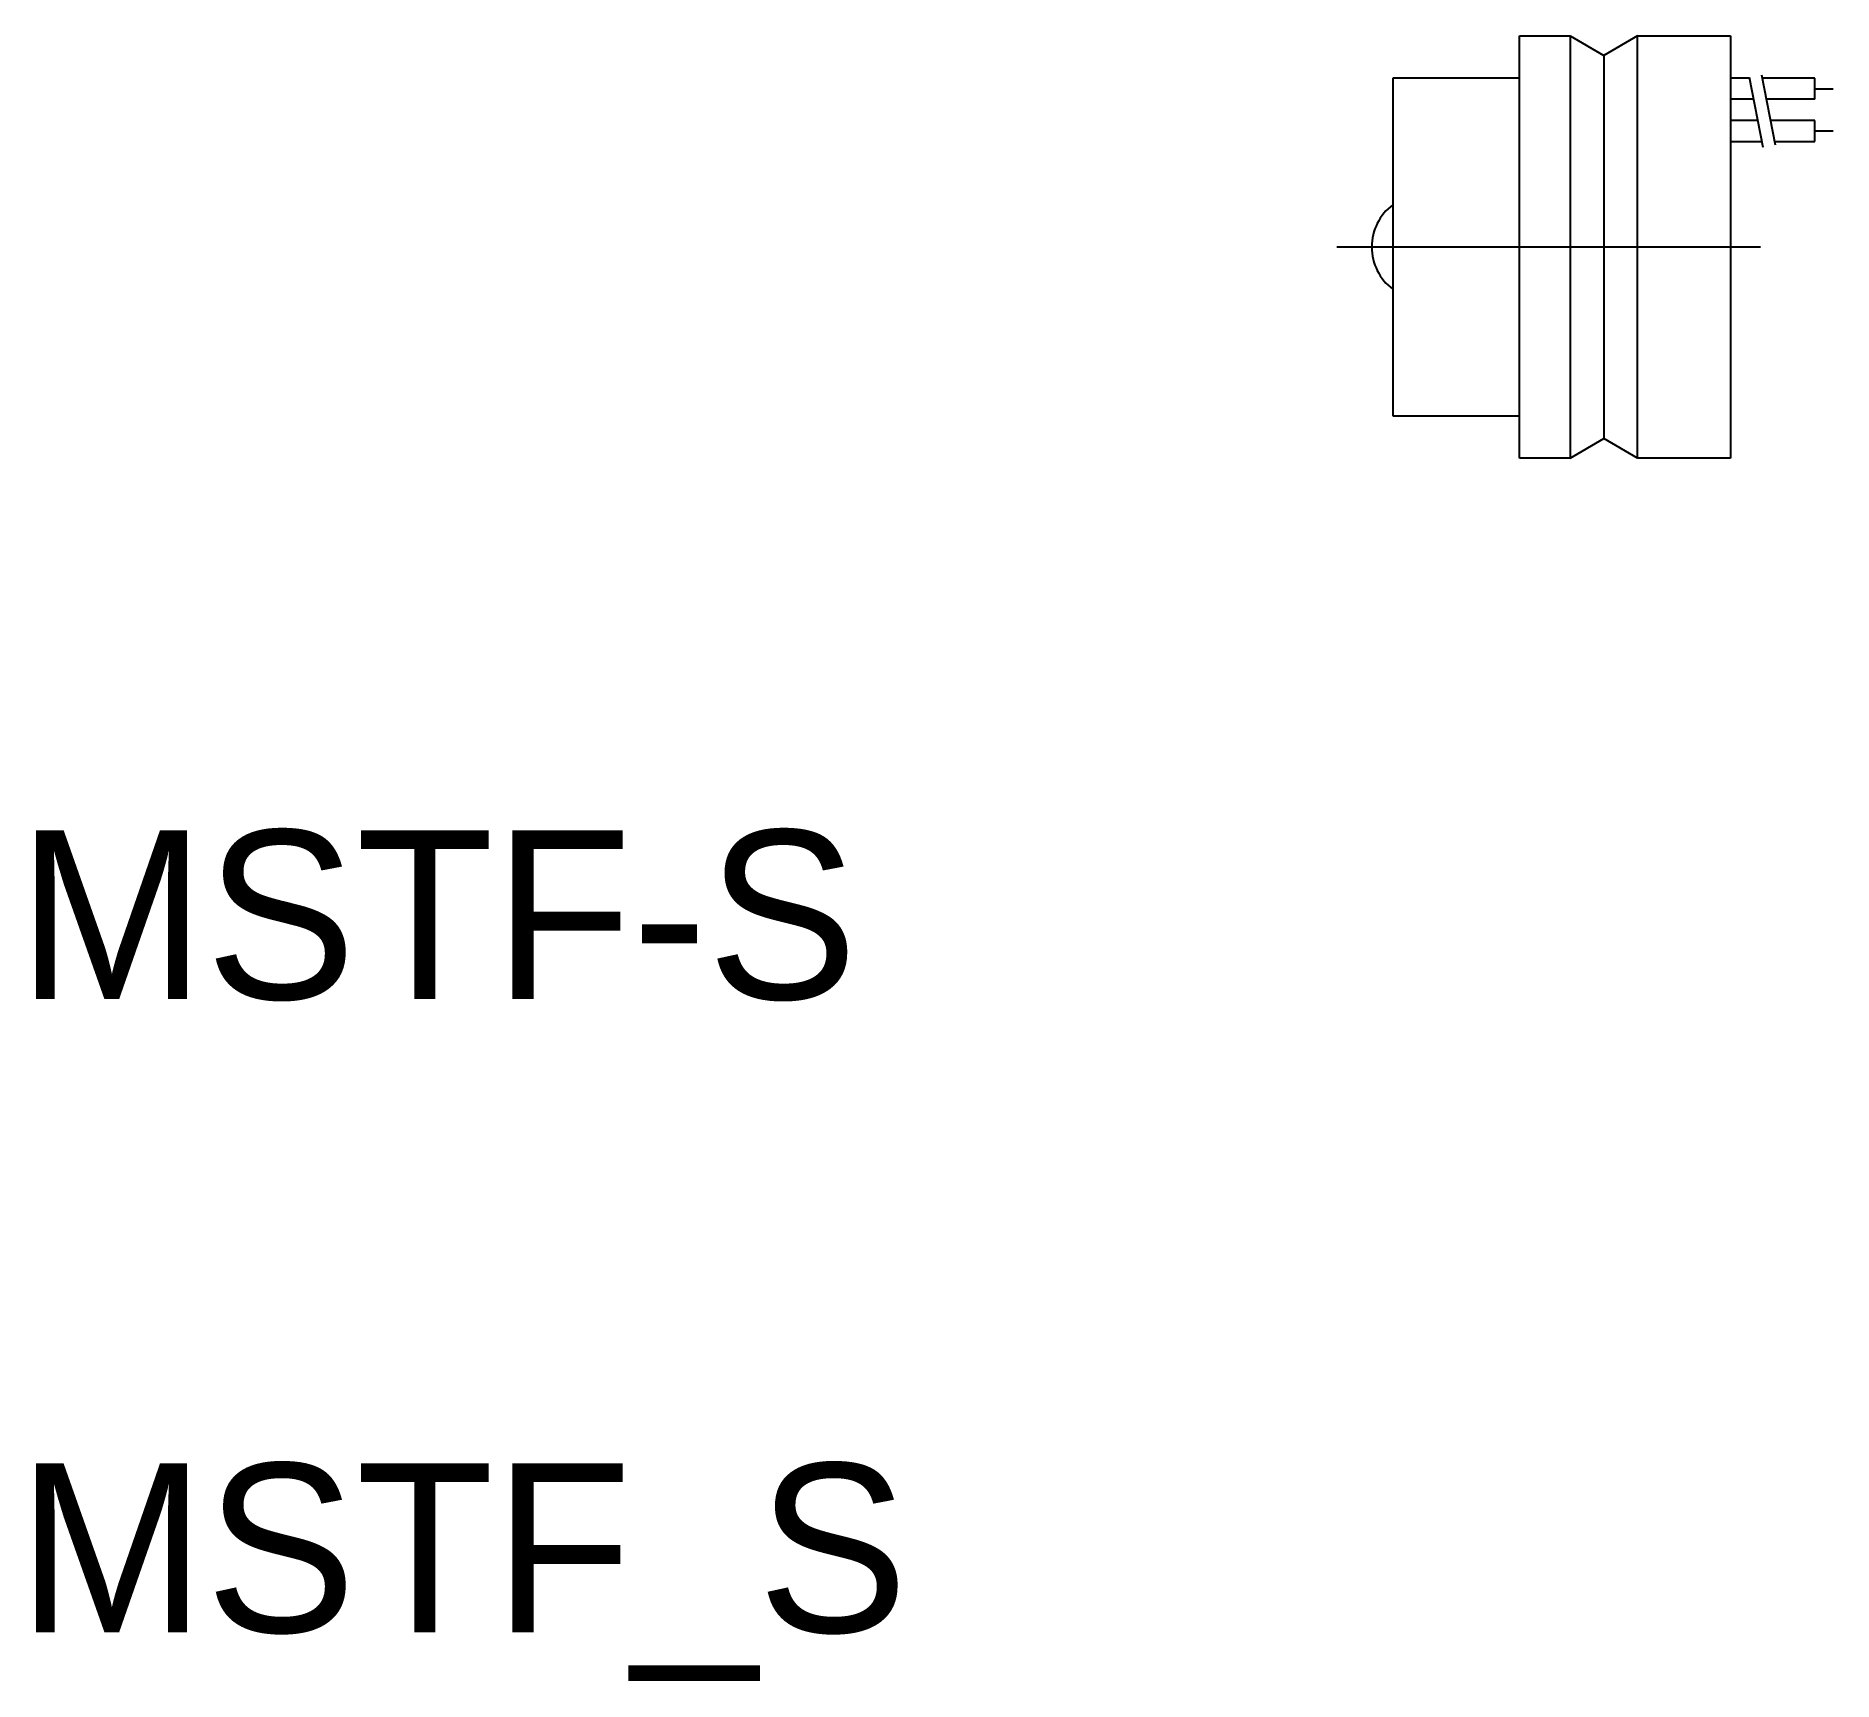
# Model space of a CAD drawing. Extents: x 92.2 to 134.7, y 71.8 to 110.8.
import ezdxf

# ---------------------------------------------------------------- set-up
doc = ezdxf.new("R2010")
doc.units = 0
doc.linetypes.add('CENTER', pattern=[50.8, 31.75, -6.35, 6.35, -6.35])
doc.layers.get('0').update_dxf_attribs({"linetype": 'CONTINUOUS'})
doc.layers.add('CENTER', color=1, linetype='CENTER')

msp = doc.modelspace()

# ---------------------------------------------------------------- linework, layer by layer
at = {"color": 7, "linetype": 'CONTINUOUS'}
for p, q in [((127.317, 110.785), (128.517, 110.785)), ((127.317, 100.785), (127.317, 110.785)), ((128.517, 110.785), (129.317, 110.323)), ((128.517, 110.785), (128.517, 100.785)), ((130.117, 110.785), (129.317, 110.323)), ((130.117, 110.785), (132.317, 110.785)), ((130.117, 100.785), (130.117, 110.785)), ((132.317, 110.785), (132.317, 100.785)), ((129.317, 110.323), (129.317, 101.247)), ((133.384, 108.201), (133.063, 109.859)), ((127.317, 109.785), (124.317, 109.785)), ((124.317, 109.785), (124.317, 101.785)), ((132.772, 109.785), (132.317, 109.785)), ((133.09, 108.144), (132.769, 109.802)), ((134.317, 109.785), (133.078, 109.785)), ((134.317, 109.285), (134.317, 109.785)), ((134.317, 109.535), (134.748, 109.535)), ((132.869, 109.285), (132.317, 109.285)), ((134.317, 109.285), (133.174, 109.285)), ((132.966, 108.785), (132.317, 108.785)), ((134.317, 108.785), (133.271, 108.785)), ((134.317, 108.285), (134.317, 108.785)), ((132.317, 108.285), (133.062, 108.285)), ((133.368, 108.285), (134.317, 108.285)), ((134.317, 108.535), (134.748, 108.535)), ((124.317, 107.785), (124.317, 107.785)), ((124.317, 105.785), (124.317, 105.785)), ((124.317, 101.785), (127.317, 101.785)), ((128.517, 100.785), (129.317, 101.247)), ((130.117, 100.785), (129.317, 101.247)), ((128.517, 100.785), (127.317, 100.785)), ((132.317, 100.785), (130.117, 100.785))]:
    msp.add_line(p, q, dxfattribs=at)
msp.add_arc((125.067, 105.785), 1.25, 126.8699, 233.1301, dxfattribs=at)
at = {"layer": 'CENTER', "color": 1, "linetype": 'CENTER'}
msp.add_line((122.994, 105.785), (133.025, 105.785), dxfattribs=at)

# ---------------------------------------------------------------- texts
at = {"color": 7, "linetype": 'CONTINUOUS'}
for s, p in [('MSTF-S', (91.729, 87.968)), ('MSTF_S', (91.729, 72.968))]:
    msp.add_text(s, height=4, dxfattribs=at).set_placement(p)

doc.saveas('drawing.dxf')
